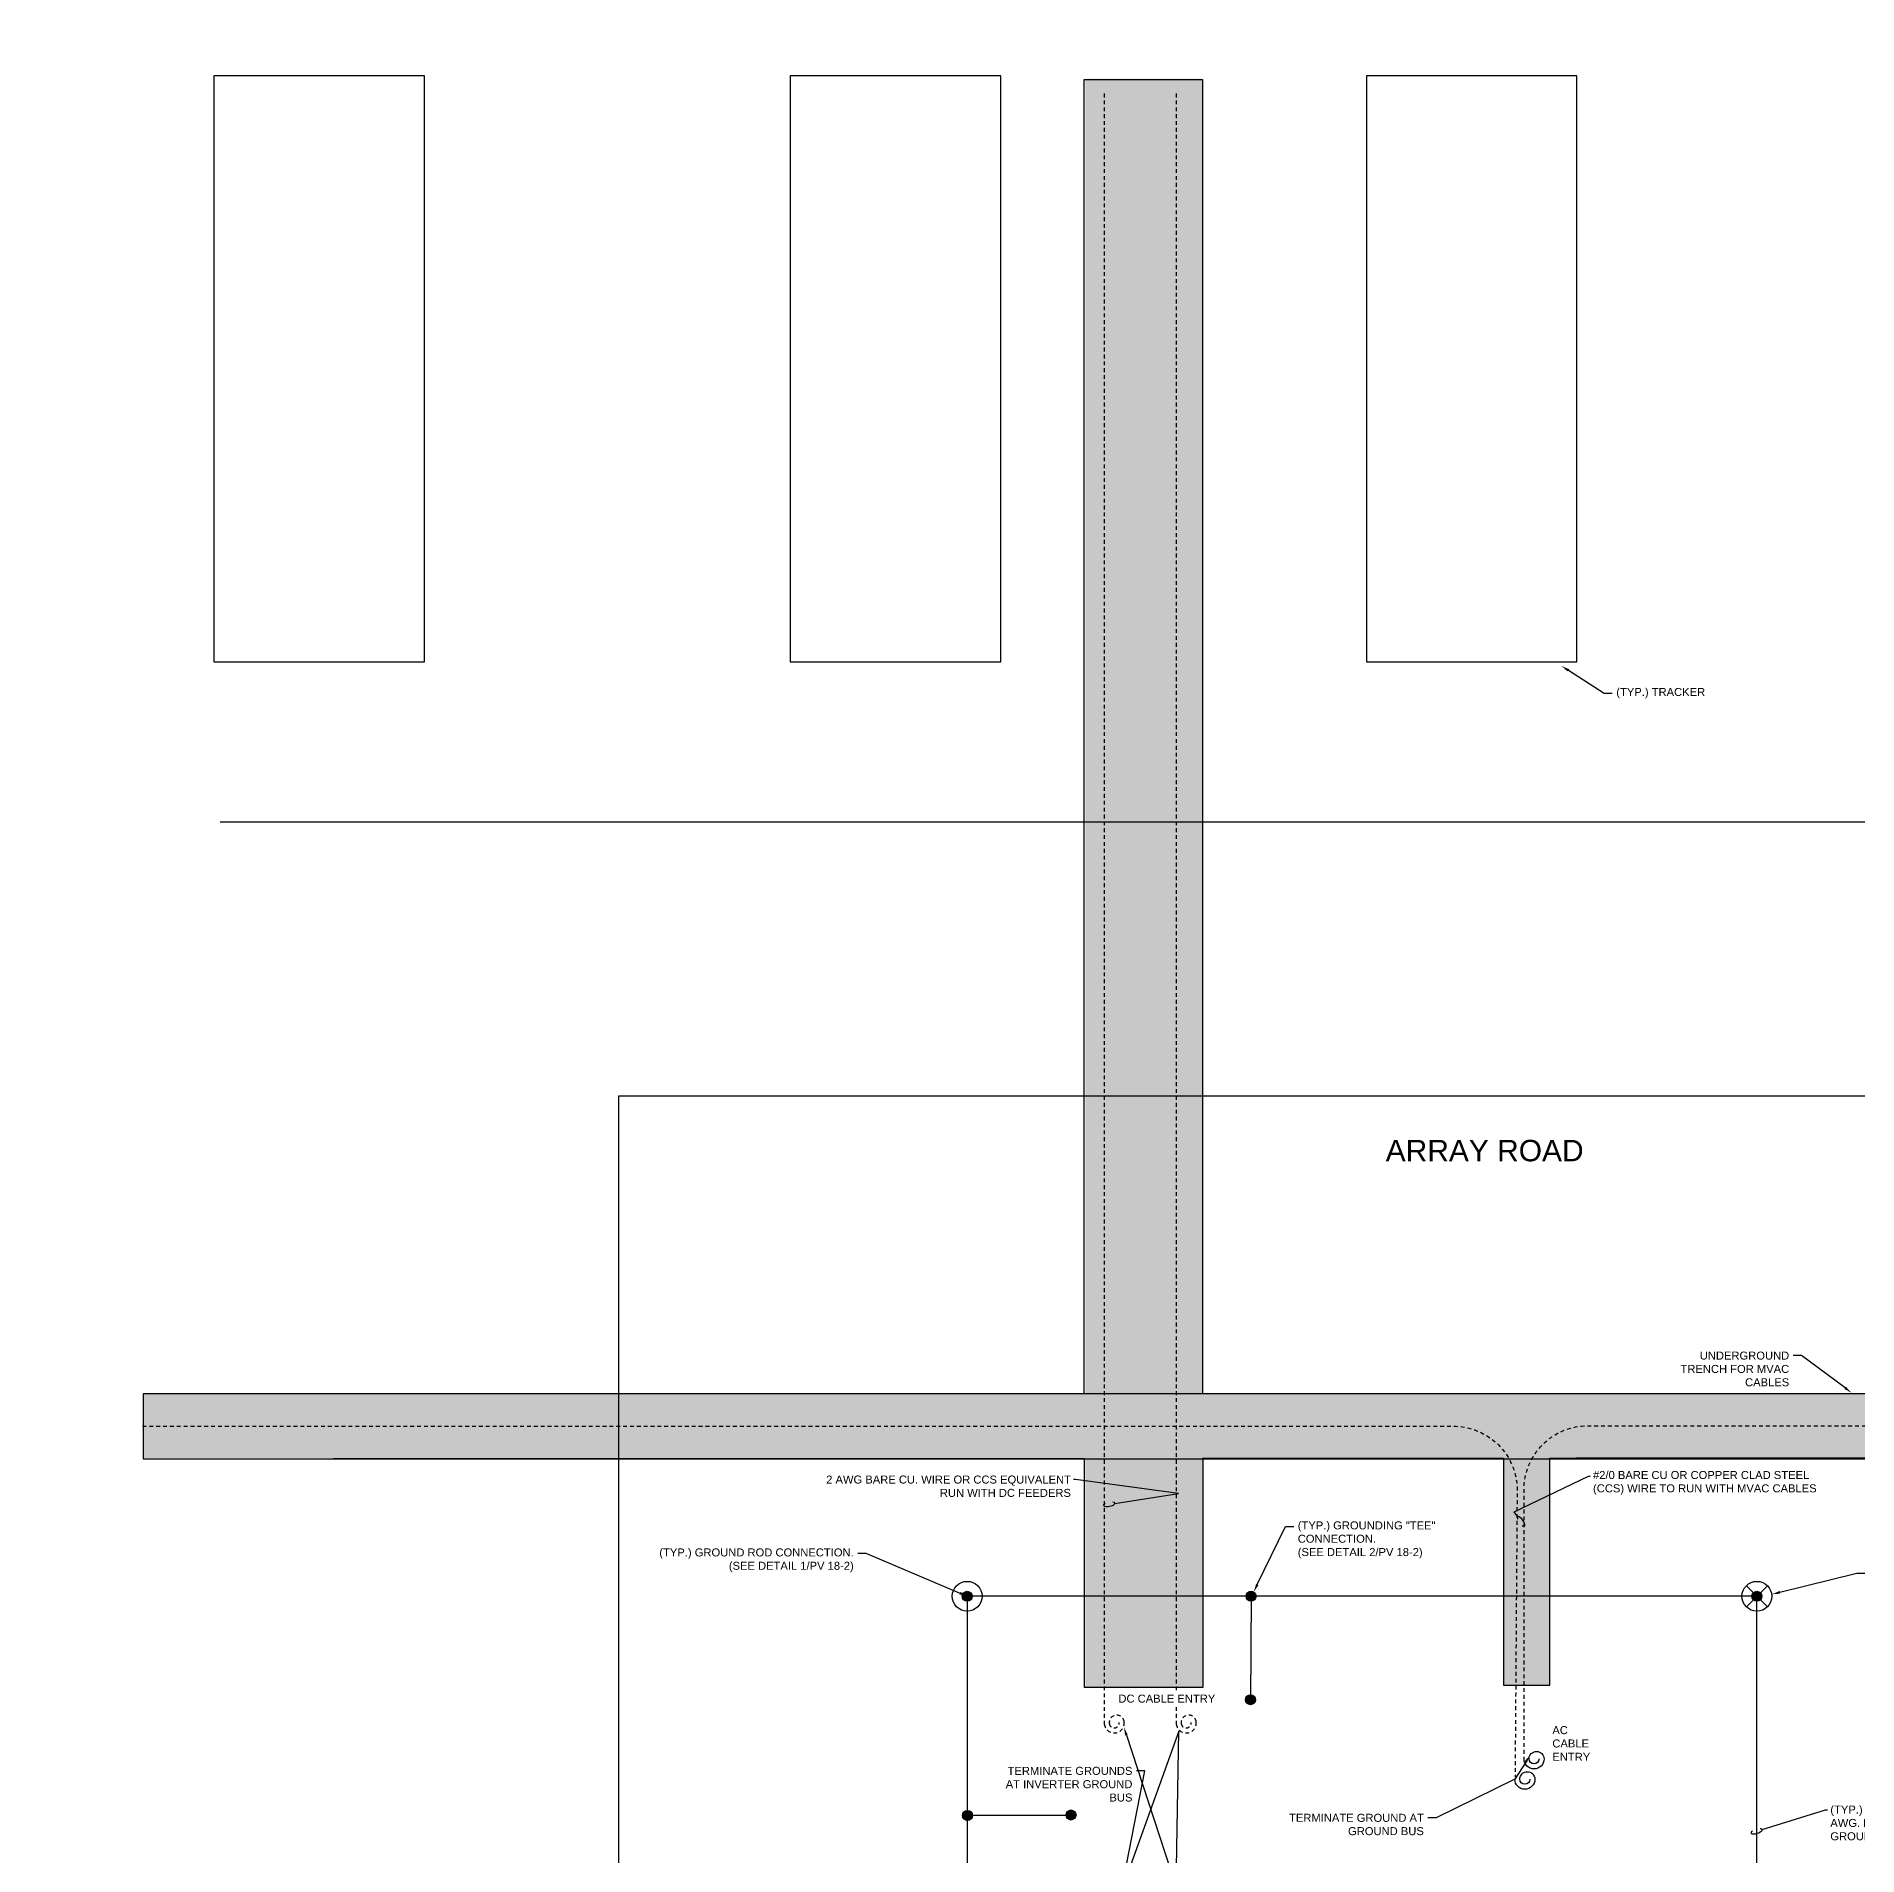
# Model space of a CAD drawing. Header units: feet. Extents: x -17 to 5745, y -41 to 4380.
# Drawn here: x 1727.7 to 1787.4, y 3858.2 to 3917.8 of the extents above; entities that cross this region are included whole.
import ezdxf
from ezdxf import colors
from ezdxf.entities.mleader import LeaderData, LeaderLine
from ezdxf.math import Vec2, Vec3

# ---------------------------------------------------------------- set-up
doc = ezdxf.new("R2010")
doc.units = ezdxf.units.FT
doc.header["$MEASUREMENT"] = 0
doc.linetypes.add('HIDDEN2', pattern=[0.1875, 0.125, -0.0625])
for name, color, linetype in [('C-ARRY-TABL', 253, 'Continuous'), ('E-CABL-UG1', 124, 'HIDDEN2'), ('E-CABL-UG4', 64, 'Continuous'), ('E-GRND', 3, 'Continuous'), ('E-TREN', 6, 'Continuous'), ('E-TREN-HATCH', 254, 'Continuous'), ('G-ANNO-TEXT', 1, 'Continuous'), ('G-TEXT', 7, 'Continuous')]:
    doc.layers.add(name, color=color, linetype=linetype)
doc.layers.add('G-NPLT', color=67, linetype='Continuous', plot=False)
doc.styles.add('NEI-A', font='arial.ttf')

# ---------------------------------------------------------------- blocks, each defined once
blk = doc.blocks.new('_Dot')
at = {"color": 0, "linetype": 'ByBlock', "lineweight": -2}
blk.add_line((-0.5, 0), (-1, 0), dxfattribs=at)
at = {"color": 0, "linetype": 'ByBlock', "const_width": 0.5}
blk.add_lwpolyline([(-0.25, 0, 1), (0.25, 0, 1)], format="xyb", close=True, dxfattribs=at)
blk = doc.blocks.new('GRND_ROD')
at = {"linetype": 'Continuous'}
h = blk.add_hatch(color=256, dxfattribs=at)
edge = h.paths.add_edge_path()
edge.add_arc((0, 0), 0.0312, 0, 360)
for radius in [0.0937, 0.0312]:
    blk.add_circle((0, 0), radius, dxfattribs=at)
blk = doc.blocks.new('GRND_TEST_WELL')
at = {"linetype": 'Continuous'}
h = blk.add_hatch(color=256, dxfattribs=at)
edge = h.paths.add_edge_path()
edge.add_arc((0, 0), 0.0312, 0, 360)
for p, q in [((-0.066, 0.066), (0.066, -0.066)), ((-0.066, -0.066), (0.066, 0.066))]:
    blk.add_line(p, q, dxfattribs=at)
for radius in [0.0937, 0.0312]:
    blk.add_circle((0, 0), radius, dxfattribs=at)
blk = doc.blocks.new('GRND_CONNECTION')
at = {"linetype": 'Continuous'}
h = blk.add_hatch(color=256, dxfattribs=at)
edge = h.paths.add_edge_path()
edge.add_arc((0, 0), 0.0312, 0, 360)
blk.add_circle((0, 0), 0.0312, dxfattribs=at)
blk = doc.blocks.new('Equipment Callout Arrowhead .75')
at = {"color": 0}
blk.add_ellipse((-0.25, 0), major_axis=(0.743, 0), ratio=0.350959, start_param=-0.80282, end_param=3.944413, dxfattribs=at)
blk = doc.blocks.new('Coil Spare')
at = {"color": 64}
for centre, radius, start, end in [((0.125, 0), 0.125, 0, 180), ((0.125, 0), 0.0625, 0, 180), ((0.15625, 0), 0.09375, 180, 0)]:
    blk.add_arc(centre, radius, start, end, dxfattribs=at)

msp = doc.modelspace()

# ---------------------------------------------------------------- leaders
at = {"layer": 'G-TEXT', "color": 253}
ml = msp.add_multileader_mtext('Standard', dxfattribs=at)
ml.set_content('ARRAY ROAD', color=253, style='NEI-A')
ml.set_leader_properties()
ml.set_arrow_properties(name='DOT')
ml.build(insert=Vec2(0, 0))
ml.multileader.update_dxf_attribs({"dogleg_length": 0.36, "arrow_head_size": 0.351})
ctx = ml.context
ctx.base_point, ctx.char_height, ctx.arrow_head_size, ctx.landing_gap_size, ctx.plane_origin = Vec3(1856.872, 3971.368), 0.7021, 0.351, 0.00546, Vec3(1852.766, 3966.398)
notes = []
notes.append((ctx, [(0, (0, 0, 0), (0, 0), (1, 0), 1, [])]))
ctx.mtext.insert, ctx.mtext.width, ctx.mtext.flow_direction = Vec3(1856.877, 3971.725), 6.44019, 5
ctx.mtext.has_bg_fill, ctx.mtext.bg_color, ctx.mtext.bg_scale_factor, ctx.mtext.bg_transparency, ctx.mtext.use_window_bg_color = 1, -1073741824, 1.5, 0, 1
for ctx, leaders in notes:
    for number, flags, end, landing, length, lines in leaders:
        leader = LeaderData()
        leader.index, (leader.has_last_leader_line, leader.has_dogleg_vector, leader.attachment_direction) = number, flags
        leader.last_leader_point, leader.dogleg_vector, leader.dogleg_length = Vec3(end), Vec3(landing), length
        for number, points, colour, breaks in lines:
            line = LeaderLine()
            line.index, line.vertices, line.color, line.breaks = number, Vec3.list(points), colors.encode_raw_color(colour), breaks
            leader.lines.append(line)
        ctx.leaders.append(leader)

# ---------------------------------------------------------------- next in the draw order: leaders
ml = msp.add_multileader_mtext('Standard', dxfattribs=at)
ml.set_content('ARRAY ROAD', color=253, style='NEI-A')
ml.set_leader_properties()
ml.set_arrow_properties(name='DOT')
ml.build(insert=Vec2(0, 0))
ml.multileader.update_dxf_attribs({"dogleg_length": 0.36, "arrow_head_size": 0.351})
ctx = ml.context
ctx.base_point, ctx.char_height, ctx.arrow_head_size, ctx.landing_gap_size, ctx.plane_origin = Vec3(1853.255, 4342.653), 0.7021, 0.351, 0.00546, Vec3(1849.149, 4337.684)
notes = []
notes.append((ctx, [(0, (0, 0, 0), (0, 0), (1, 0), 1, [])]))
ctx.mtext.insert, ctx.mtext.width, ctx.mtext.flow_direction = Vec3(1853.26, 4343.01), 6.44019, 5
ctx.mtext.has_bg_fill, ctx.mtext.bg_color, ctx.mtext.bg_scale_factor, ctx.mtext.bg_transparency, ctx.mtext.use_window_bg_color = 1, -1073741824, 1.5, 0, 1
for ctx, leaders in notes:
    for number, flags, end, landing, length, lines in leaders:
        leader = LeaderData()
        leader.index, (leader.has_last_leader_line, leader.has_dogleg_vector, leader.attachment_direction) = number, flags
        leader.last_leader_point, leader.dogleg_vector, leader.dogleg_length = Vec3(end), Vec3(landing), length
        for number, points, colour, breaks in lines:
            line = LeaderLine()
            line.index, line.vertices, line.color, line.breaks = number, Vec3.list(points), colors.encode_raw_color(colour), breaks
            leader.lines.append(line)
        ctx.leaders.append(leader)

# ---------------------------------------------------------------- next in the draw order: leaders
ml = msp.add_multileader_mtext('Standard', dxfattribs=at)
ml.set_content('ARRAY ROAD', color=253, style='NEI-A')
ml.set_leader_properties()
ml.set_arrow_properties(name='DOT')
ml.build(insert=Vec2(0, 0))
ml.multileader.update_dxf_attribs({"dogleg_length": 0.36, "arrow_head_size": 0.351})
ctx = ml.context
ctx.base_point, ctx.char_height, ctx.arrow_head_size, ctx.landing_gap_size, ctx.plane_origin = Vec3(1856.872, 4342.653), 0.7021, 0.351, 0.00546, Vec3(1852.766, 4337.684)
notes = []
notes.append((ctx, [(0, (0, 0, 0), (0, 0), (1, 0), 1, [])]))
ctx.mtext.insert, ctx.mtext.width, ctx.mtext.flow_direction = Vec3(1856.877, 4343.01), 6.44019, 5
ctx.mtext.has_bg_fill, ctx.mtext.bg_color, ctx.mtext.bg_scale_factor, ctx.mtext.bg_transparency, ctx.mtext.use_window_bg_color = 1, -1073741824, 1.5, 0, 1
for ctx, leaders in notes:
    for number, flags, end, landing, length, lines in leaders:
        leader = LeaderData()
        leader.index, (leader.has_last_leader_line, leader.has_dogleg_vector, leader.attachment_direction) = number, flags
        leader.last_leader_point, leader.dogleg_vector, leader.dogleg_length = Vec3(end), Vec3(landing), length
        for number, points, colour, breaks in lines:
            line = LeaderLine()
            line.index, line.vertices, line.color, line.breaks = number, Vec3.list(points), colors.encode_raw_color(colour), breaks
            leader.lines.append(line)
        ctx.leaders.append(leader)

# ---------------------------------------------------------------- next in the draw order: leaders
ml = msp.add_multileader_mtext('Standard', dxfattribs=at)
ml.set_content('ARRAY ROAD', color=253, style='NEI-A')
ml.set_leader_properties()
ml.set_arrow_properties(name='DOT')
ml.build(insert=Vec2(0, 0))
ml.multileader.update_dxf_attribs({"dogleg_length": 0.36, "arrow_head_size": 0.351})
ctx = ml.context
ctx.base_point, ctx.char_height, ctx.arrow_head_size, ctx.landing_gap_size, ctx.plane_origin = Vec3(1861.165, 4206.775), 0.7021, 0.351, 0.00546, Vec3(1857.059, 4201.806)
notes = []
notes.append((ctx, [(0, (0, 0, 0), (0, 0), (1, 0), 1, [])]))
ctx.mtext.insert, ctx.mtext.width, ctx.mtext.flow_direction = Vec3(1861.17, 4207.132), 6.44019, 5
ctx.mtext.has_bg_fill, ctx.mtext.bg_color, ctx.mtext.bg_scale_factor, ctx.mtext.bg_transparency, ctx.mtext.use_window_bg_color = 1, -1073741824, 1.5, 0, 1
for ctx, leaders in notes:
    for number, flags, end, landing, length, lines in leaders:
        leader = LeaderData()
        leader.index, (leader.has_last_leader_line, leader.has_dogleg_vector, leader.attachment_direction) = number, flags
        leader.last_leader_point, leader.dogleg_vector, leader.dogleg_length = Vec3(end), Vec3(landing), length
        for number, points, colour, breaks in lines:
            line = LeaderLine()
            line.index, line.vertices, line.color, line.breaks = number, Vec3.list(points), colors.encode_raw_color(colour), breaks
            leader.lines.append(line)
        ctx.leaders.append(leader)

# ---------------------------------------------------------------- next in the draw order: block references
at = {"layer": 'E-GRND', "xscale": 5.214970900475605, "yscale": 5.214970900475605, "zscale": 5.214970900475605, "rotation": 270}
msp.add_blockref('GRND_TEST_WELL', (1784.079, 3866.673), dxfattribs=at)

# ---------------------------------------------------------------- next in the draw order: leaders
at = {"layer": 'G-ANNO-TEXT'}
ml = msp.add_multileader_mtext('Standard', dxfattribs=at)
ml.set_content('\\A1;(TYP.) PCS GROUND RING #4/0 AWG. BARE CU. STRANDED GROUND WIRE ', color=256, style='NEI-A')
ml.set_leader_properties()
ml.set_arrow_properties(name='Equipment Callout Arrowhead .75')
ml.build(insert=Vec2(0, 0))
ml.multileader.update_dxf_attribs({"dogleg_length": 0.0625, "arrow_head_size": 0.255})
ctx = ml.context
ctx.base_point, ctx.char_height, ctx.arrow_head_size, ctx.landing_gap_size, ctx.plane_origin = Vec3(1786.396, 3859.679), 0.26225, 0.255, 0.09, Vec3(1782.635, 3868.029)
notes = []
notes.append((ctx, [(0, (1, 1, 0), (1786.333, 3859.679), (1, 0), 0.0625, [(0, [(1784.012, 3858.95)], 0, [])])]))
ctx.mtext.insert, ctx.mtext.width, ctx.mtext.defined_height, ctx.mtext.flow_direction = Vec3(1786.486, 3859.813), 5.47508, 2.138, 5
at = {"layer": 'G-TEXT', "color": 253}
ml = msp.add_multileader_mtext('Standard', dxfattribs=at)
ml.set_content('ARRAY ROAD', color=253, style='NEI-A')
ml.set_leader_properties()
ml.set_arrow_properties(name='DOT')
ml.build(insert=Vec2(0, 0))
ml.multileader.update_dxf_attribs({"dogleg_length": 0.36, "arrow_head_size": 0.351})
ctx = ml.context
ctx.base_point, ctx.char_height, ctx.arrow_head_size, ctx.landing_gap_size, ctx.plane_origin = Vec3(1768.587, 4346.709), 0.7021, 0.351, 0.00546, Vec3(1764.481, 4341.74)
notes.append((ctx, [(0, (0, 0, 0), (0, 0), (1, 0), 1, [])]))
ctx.mtext.insert, ctx.mtext.width, ctx.mtext.flow_direction = Vec3(1768.592, 4347.066), 6.44019, 5
ctx.mtext.has_bg_fill, ctx.mtext.bg_color, ctx.mtext.bg_scale_factor, ctx.mtext.bg_transparency, ctx.mtext.use_window_bg_color = 1, -1073741824, 1.5, 0, 1
for ctx, leaders in notes:
    for number, flags, end, landing, length, lines in leaders:
        leader = LeaderData()
        leader.index, (leader.has_last_leader_line, leader.has_dogleg_vector, leader.attachment_direction) = number, flags
        leader.last_leader_point, leader.dogleg_vector, leader.dogleg_length = Vec3(end), Vec3(landing), length
        for number, points, colour, breaks in lines:
            line = LeaderLine()
            line.index, line.vertices, line.color, line.breaks = number, Vec3.list(points), colors.encode_raw_color(colour), breaks
            leader.lines.append(line)
        ctx.leaders.append(leader)

# ---------------------------------------------------------------- next in the draw order: linework, layer by layer
at = {"layer": 'C-ARRY-TABL'}
for points in [[(1740.418, 3916.504), (1733.517, 3916.504), (1733.517, 3897.294), (1740.418, 3897.294)], [(1759.3, 3916.504), (1752.399, 3916.504), (1752.399, 3897.294), (1759.3, 3897.294)], [(1778.182, 3916.504), (1771.282, 3916.504), (1771.282, 3897.294), (1778.182, 3897.294)]]:
    msp.add_lwpolyline(points, close=True, dxfattribs=at)
msp.add_lwpolyline([(1733.722, 3892.049), (1813.801, 3892.049)], dxfattribs=at)
at = {"layer": 'E-CABL-UG4', "flags": 128}
msp.add_lwpolyline([(1758.201, 3852.673), (1784.079, 3852.673), (1784.079, 3866.673), (1758.201, 3866.673)], close=True, dxfattribs=at)

# ---------------------------------------------------------------- next in the draw order: block references
at = {"layer": 'E-GRND', "xscale": 5.214970900475605, "yscale": 5.214970900475605, "zscale": 5.214970900475605, "rotation": 270}
msp.add_blockref('GRND_ROD', (1758.201, 3866.673), dxfattribs=at)

# ---------------------------------------------------------------- next in the draw order: leaders
at = {"layer": 'G-ANNO-TEXT'}
ml = msp.add_multileader_mtext('Standard', dxfattribs=at)
ml.set_content('\\A1;(TYP.) TRACKER ', color=256, style='NEI-A')
ml.set_leader_properties()
ml.build(insert=Vec2(0, 0))
ml.multileader.update_dxf_attribs({"dogleg_length": 3.071, "arrow_head_size": 0.269})
ctx = ml.context
ctx.base_point, ctx.char_height, ctx.arrow_head_size, ctx.landing_gap_size, ctx.plane_origin = Vec3(1779.339, 3896.27), 0.26225, 0.269, 0.134, Vec3(1823.344, 3846.171)
notes = []
notes.append((ctx, [(0, (1, 1, 0), (1779.07, 3896.27), (1, 0), 0.269, [(1, [(1777.674, 3897.162)], 0, [])])]))
ctx.mtext.insert, ctx.mtext.width, ctx.mtext.flow_direction = Vec3(1779.473, 3896.439), 2.9518, 5
ctx.mtext.has_bg_fill, ctx.mtext.bg_color, ctx.mtext.bg_scale_factor, ctx.mtext.bg_transparency, ctx.mtext.use_window_bg_color = 1, -1073741824, 1.5, 0, 1
at = {"layer": 'G-TEXT', "color": 253}
ml = msp.add_multileader_mtext('Standard', dxfattribs=at)
ml.set_content('ARRAY ROAD', color=253, style='NEI-A')
ml.set_leader_properties()
ml.set_arrow_properties(name='DOT')
ml.build(insert=Vec2(0, 0))
ml.multileader.update_dxf_attribs({"dogleg_length": 0.36, "arrow_head_size": 0.351})
ctx = ml.context
ctx.base_point, ctx.char_height, ctx.arrow_head_size, ctx.landing_gap_size, ctx.plane_origin = Vec3(1771.911, 3881.273), 0.7021, 0.351, 0.00546, Vec3(1767.805, 3876.303)
notes.append((ctx, [(0, (0, 0, 0), (0, 0), (1, 0), 1, [])]))
ctx.mtext.insert, ctx.mtext.width, ctx.mtext.flow_direction = Vec3(1771.916, 3881.63), 6.44019, 5
ctx.mtext.has_bg_fill, ctx.mtext.bg_color, ctx.mtext.bg_scale_factor, ctx.mtext.bg_transparency, ctx.mtext.use_window_bg_color = 1, -1073741824, 1.5, 0, 1
for ctx, leaders in notes:
    for number, flags, end, landing, length, lines in leaders:
        leader = LeaderData()
        leader.index, (leader.has_last_leader_line, leader.has_dogleg_vector, leader.attachment_direction) = number, flags
        leader.last_leader_point, leader.dogleg_vector, leader.dogleg_length = Vec3(end), Vec3(landing), length
        for number, points, colour, breaks in lines:
            line = LeaderLine()
            line.index, line.vertices, line.color, line.breaks = number, Vec3.list(points), colors.encode_raw_color(colour), breaks
            leader.lines.append(line)
        ctx.leaders.append(leader)

# ---------------------------------------------------------------- next in the draw order: hatches: boundary and pattern name
at = {"layer": 'E-TREN-HATCH'}
h = msp.add_hatch(color=256, dxfattribs=at)
h.dxf.hatch_style = 1
h.paths.add_polyline_path([(1765.909, 3916.401), (1762.069, 3916.401), (1762.069, 3863.685), (1765.909, 3863.685)])
h = msp.add_hatch(color=256, dxfattribs=at)
h.dxf.hatch_style = 1
h.paths.add_polyline_path([(1731.229, 3873.297), (1731.229, 3871.199), (1775.772, 3871.199), (1775.772, 3863.757), (1777.295, 3863.756), (1777.295, 3871.198), (1787.876, 3871.213), (1787.876, 3873.311)])

# ---------------------------------------------------------------- next in the draw order: linework, layer by layer
at = {"layer": 'C-ARRY-TABL'}
msp.add_lwpolyline([(1733.336, 3871.181), (1813.801, 3871.181)], dxfattribs=at)
at = {"layer": 'E-CABL-UG1'}
for points in [[(1762.703, 3862.466), (1762.703, 3915.995)], [(1765.06, 3862.466), (1765.06, 3916.017)]]:
    msp.add_lwpolyline(points, dxfattribs=at)
for points in [[(1763.184, 3862.541, -1), (1762.858, 3862.502, -1), (1763.347, 3862.56, -1), (1762.695, 3862.482)], [(1765.541, 3862.541, -1), (1765.215, 3862.502, -1), (1765.705, 3862.56, -1), (1765.052, 3862.482)]]:
    msp.add_lwpolyline(points, format="xyb", dxfattribs=at)
at = {"layer": 'E-CABL-UG4', "flags": 128}
for points in [[(1767.503, 3866.673), (1767.481, 3863.257)], [(1761.63, 3859.49), (1758.212, 3859.49)]]:
    msp.add_lwpolyline(points, dxfattribs=at)
at = {"layer": 'E-TREN'}
for points in [[(1762.036, 3873.307), (1762.036, 3916.383), (1765.909, 3916.383), (1765.909, 3873.309)], [(1790.022, 3873.307), (1731.201, 3873.307), (1731.201, 3871.181), (1776.843, 3871.181)], [(1737.435, 3871.189), (1762.047, 3871.189)], [(1765.926, 3871.199), (1765.926, 3863.684), (1762.05, 3863.684), (1762.05, 3871.191)], [(1765.917, 3871.199), (1775.772, 3871.199), (1775.772, 3863.755), (1777.295, 3863.755), (1777.295, 3871.199), (1780.761, 3871.199)]]:
    msp.add_lwpolyline(points, dxfattribs=at)

# ---------------------------------------------------------------- next in the draw order: block references
at = {"layer": 'E-GRND', "xscale": 5.259062130537732, "yscale": 5.259062130537732, "zscale": 5.259062130537732}
for p, rotation in [((1767.503, 3866.673), 270), ((1767.483, 3863.283), 180), ((1758.212, 3859.49), 180), ((1761.604, 3859.505), 180)]:
    msp.add_blockref('GRND_CONNECTION', p, dxfattribs=dict(at, rotation=rotation))

# ---------------------------------------------------------------- next in the draw order: texts
at = {"color": 1, "insert": (1777.377, 3862.417), "char_height": 0.2623, "width": 0.84206, "attachment_point": 1, "style": 'NEI-A'}
msp.add_mtext('AC \\PCABLE \\PENTRY', dxfattribs=at)

# ---------------------------------------------------------------- next in the draw order: leaders
at = {"layer": 'G-ANNO-TEXT'}
ml = msp.add_multileader_mtext('Standard', dxfattribs=at)
ml.set_content('#2/0 BARE CU OR COPPER CLAD STEEL (CCS) WIRE{\\A1; TO RUN WITH MVAC CABLES }', color=256, style='NEI-A')
ml.set_leader_properties()
ml.set_arrow_properties(name='Equipment Callout Arrowhead .75')
ml.build(insert=Vec2(0, 0))
ml.multileader.update_dxf_attribs({"dogleg_length": 0.0625, "arrow_head_size": 0.255})
ctx = ml.context
ctx.base_point, ctx.char_height, ctx.arrow_head_size, ctx.landing_gap_size, ctx.plane_origin = Vec3(1778.62, 3870.608), 0.26225, 0.255, 0.09, Vec3(1742.767, 3890.325)
notes = []
notes.append((ctx, [(0, (1, 1, 0), (1778.558, 3870.608), (1, 0), 0.0625, [(0, [(1776.39, 3869.073), (1776.128, 3869.436)], 0, [])])]))
ctx.mtext.insert, ctx.mtext.width, ctx.mtext.defined_height, ctx.mtext.flow_direction = Vec3(1778.71, 3870.778), 8.15401, 2.138, 5
ml = msp.add_multileader_mtext('Standard', dxfattribs=at)
ml.set_content('2 AWG BARE CU. WIRE OR CCS EQUIVALENT{\\A1; RUN WITH DC FEEDERS }', color=256, style='NEI-A')
ml.set_leader_properties()
ml.set_arrow_properties(name='Equipment Callout Arrowhead .75')
ml.build(insert=Vec2(0, 0))
ml.multileader.update_dxf_attribs({"dogleg_length": 0.0625, "arrow_head_size": 0.255})
ctx = ml.context
ctx.base_point, ctx.char_height, ctx.arrow_head_size, ctx.landing_gap_size, ctx.plane_origin = Vec3(1753.508, 3870.496), 0.26225, 0.255, 0.09, Vec3(1723.244, 3890.213)
ctx.text_align_type = 2
notes.append((ctx, [(1, (1, 1, 0), (1761.752, 3870.496), (-1, 0), 0.0625, [(0, [(1762.792, 3869.678), (1765.126, 3870.045)], 0, [])])]))
ctx.mtext.insert, ctx.mtext.width, ctx.mtext.defined_height, ctx.mtext.alignment, ctx.mtext.flow_direction = Vec3(1761.6, 3870.629), 8.15401, 2.138, 3, 5
ml = msp.add_multileader_mtext('Standard', dxfattribs=at)
ml.set_content('\\A1;TERMINATE GROUND AT GROUND BUS', color=256, style='NEI-A')
ml.set_leader_properties()
ml.build(insert=Vec2(0, 0))
ml.multileader.update_dxf_attribs({"dogleg_length": 3.071, "arrow_head_size": 0.269})
ctx = ml.context
ctx.base_point, ctx.char_height, ctx.arrow_head_size, ctx.landing_gap_size, ctx.plane_origin = Vec3(1768.63, 3859.411), 0.26225, 0.269, 0.134, Vec3(1779.146, 3895.045)
ctx.text_align_type = 2
notes.append((ctx, [(0, (1, 1, 0), (1773.568, 3859.411), (-1, 0), 0.269, [(1, [(1776.647, 3861.469), (1776.147, 3860.677)], 0, [])])]))
ctx.mtext.insert, ctx.mtext.width, ctx.mtext.defined_height, ctx.mtext.alignment, ctx.mtext.flow_direction = Vec3(1773.165, 3859.544), 5.29207, 0.605, 3, 5
ctx.mtext.has_bg_fill, ctx.mtext.bg_color, ctx.mtext.bg_scale_factor, ctx.mtext.bg_transparency, ctx.mtext.use_window_bg_color = 1, -1073741824, 1.5, 0, 1
for ctx, leaders in notes:
    for number, flags, end, landing, length, lines in leaders:
        leader = LeaderData()
        leader.index, (leader.has_last_leader_line, leader.has_dogleg_vector, leader.attachment_direction) = number, flags
        leader.last_leader_point, leader.dogleg_vector, leader.dogleg_length = Vec3(end), Vec3(landing), length
        for number, points, colour, breaks in lines:
            line = LeaderLine()
            line.index, line.vertices, line.color, line.breaks = number, Vec3.list(points), colors.encode_raw_color(colour), breaks
            leader.lines.append(line)
        ctx.leaders.append(leader)

# ---------------------------------------------------------------- next in the draw order: linework, layer by layer
at = {"layer": 'E-CABL-UG1', "flags": 128}
for points in [[(1731.177, 3872.248), (1774.124, 3872.248, -0.414214), (1776.222, 3870.15), (1776.155, 3860.743)], [(1776.448, 3861.288), (1776.448, 3870.164, -0.414214), (1778.546, 3872.262), (1811.729, 3872.262)]]:
    msp.add_lwpolyline(points, format="xyb", dxfattribs=at)

# ---------------------------------------------------------------- next in the draw order: block references
at = {"layer": 'E-CABL-UG4', "xscale": -2.629531065268866, "yscale": 2.629531065268866, "zscale": 2.629531065268866, "rotation": 180}
for p in [(1776.448, 3861.342), (1776.147, 3860.677)]:
    msp.add_blockref('Coil Spare', p, dxfattribs=at)

# ---------------------------------------------------------------- next in the draw order: leaders
at = {"layer": 'G-ANNO-TEXT'}
ml = msp.add_multileader_mtext('Standard', dxfattribs=at)
ml.set_content('\\A1;UNDERGROUND TRENCH FOR MVAC CABLES ', color=256, style='NEI-A')
ml.set_leader_properties()
ml.build(insert=Vec2(0, 0))
ml.multileader.update_dxf_attribs({"dogleg_length": 3.071, "arrow_head_size": 0.269})
ctx = ml.context
ctx.base_point, ctx.char_height, ctx.arrow_head_size, ctx.landing_gap_size, ctx.plane_origin = Vec3(1780.503, 3874.558), 0.26225, 0.269, 0.134, Vec3(1835.376, 3821.548)
ctx.text_align_type = 2
notes = []
notes.append((ctx, [(1, (1, 1, 0), (1785.541, 3874.558), (-1, 0), 0.269, [(1, [(1787.185, 3873.341)], 0, [])])]))
ctx.mtext.insert, ctx.mtext.width, ctx.mtext.alignment, ctx.mtext.flow_direction = Vec3(1785.138, 3874.691), 4.53231, 3, 5
ctx.mtext.has_bg_fill, ctx.mtext.bg_color, ctx.mtext.bg_scale_factor, ctx.mtext.bg_transparency, ctx.mtext.use_window_bg_color = 1, -1073741824, 1.5, 0, 1
for ctx, leaders in notes:
    for number, flags, end, landing, length, lines in leaders:
        leader = LeaderData()
        leader.index, (leader.has_last_leader_line, leader.has_dogleg_vector, leader.attachment_direction) = number, flags
        leader.last_leader_point, leader.dogleg_vector, leader.dogleg_length = Vec3(end), Vec3(landing), length
        for number, points, colour, breaks in lines:
            line = LeaderLine()
            line.index, line.vertices, line.color, line.breaks = number, Vec3.list(points), colors.encode_raw_color(colour), breaks
            leader.lines.append(line)
        ctx.leaders.append(leader)

# ---------------------------------------------------------------- next in the draw order: linework, layer by layer
at = {"layer": 'E-TREN'}
msp.add_lwpolyline([(1778.153, 3871.211), (1811.764, 3871.211), (1811.764, 3873.309), (1787.875, 3873.309)], dxfattribs=at)

# ---------------------------------------------------------------- next in the draw order: texts
at = {"color": 1, "insert": (1763.156, 3863.45), "char_height": 0.26225, "width": 3.17998, "attachment_point": 1, "style": 'NEI-A', "bg_fill": 3, "box_fill_scale": 1.5, "bg_fill_color": 256, "bg_fill_transparency": 0}
msp.add_mtext('DC CABLE ENTRY', dxfattribs=at)

# ---------------------------------------------------------------- next in the draw order: leaders
at = {"layer": 'G-ANNO-TEXT'}
ml = msp.add_multileader_mtext('Standard', dxfattribs=at)
ml.set_content('\\A1;TERMINATE GROUNDS AT INVERTER GROUND BUS ', color=256, style='NEI-A')
ml.set_leader_properties()
ml.build(insert=Vec2(0, 0))
ml.multileader.update_dxf_attribs({"dogleg_length": 3.071, "arrow_head_size": 0.269})
ctx = ml.context
ctx.base_point, ctx.char_height, ctx.arrow_head_size, ctx.landing_gap_size, ctx.plane_origin = Vec3(1759.349, 3860.95), 0.26225, 0.269, 0.134, Vec3(1803.1, 3883.267)
ctx.text_align_type = 2
notes = []
notes.append((ctx, [(0, (1, 1, 0), (1764.019, 3860.95), (-1, 0), 0.269, [(3, [(1763.337, 3862.379), (1765.046, 3857.136), (1765.136, 3862.257), (1763.258, 3857.034)], 0, [])])]))
ctx.mtext.insert, ctx.mtext.width, ctx.mtext.defined_height, ctx.mtext.alignment, ctx.mtext.flow_direction = Vec3(1763.616, 3861.083), 4.61339, 0.605, 3, 5
ctx.mtext.has_bg_fill, ctx.mtext.bg_color, ctx.mtext.bg_scale_factor, ctx.mtext.bg_transparency, ctx.mtext.use_window_bg_color = 1, -1073741824, 1.5, 0, 1
for ctx, leaders in notes:
    for number, flags, end, landing, length, lines in leaders:
        leader = LeaderData()
        leader.index, (leader.has_last_leader_line, leader.has_dogleg_vector, leader.attachment_direction) = number, flags
        leader.last_leader_point, leader.dogleg_vector, leader.dogleg_length = Vec3(end), Vec3(landing), length
        for number, points, colour, breaks in lines:
            line = LeaderLine()
            line.index, line.vertices, line.color, line.breaks = number, Vec3.list(points), colors.encode_raw_color(colour), breaks
            leader.lines.append(line)
        ctx.leaders.append(leader)

# ---------------------------------------------------------------- next in the draw order: leaders
at = {"layer": 'G-TEXT', "color": 253}
ml = msp.add_multileader_mtext('Standard', dxfattribs=at)
ml.set_content('ARRAY ROAD', color=253, style='NEI-A')
ml.set_leader_properties()
ml.set_arrow_properties(name='DOT')
ml.build(insert=Vec2(0, 0))
ml.multileader.update_dxf_attribs({"dogleg_length": 0.36, "arrow_head_size": 0.351})
ctx = ml.context
ctx.base_point, ctx.char_height, ctx.arrow_head_size, ctx.landing_gap_size, ctx.plane_origin = Vec3(2061.552, 4344.419), 0.7021, 0.351, 0.00546, Vec3(2057.446, 4339.45)
notes = []
notes.append((ctx, [(0, (0, 0, 0), (0, 0), (1, 0), 1, [])]))
ctx.mtext.insert, ctx.mtext.width, ctx.mtext.flow_direction = Vec3(2061.557, 4344.776), 6.44019, 5
ctx.mtext.has_bg_fill, ctx.mtext.bg_color, ctx.mtext.bg_scale_factor, ctx.mtext.bg_transparency, ctx.mtext.use_window_bg_color = 1, -1073741824, 1.5, 0, 1
for ctx, leaders in notes:
    for number, flags, end, landing, length, lines in leaders:
        leader = LeaderData()
        leader.index, (leader.has_last_leader_line, leader.has_dogleg_vector, leader.attachment_direction) = number, flags
        leader.last_leader_point, leader.dogleg_vector, leader.dogleg_length = Vec3(end), Vec3(landing), length
        for number, points, colour, breaks in lines:
            line = LeaderLine()
            line.index, line.vertices, line.color, line.breaks = number, Vec3.list(points), colors.encode_raw_color(colour), breaks
            leader.lines.append(line)
        ctx.leaders.append(leader)

# ---------------------------------------------------------------- next in the draw order: leaders
ml = msp.add_multileader_mtext('Standard', dxfattribs=at)
ml.set_content('ARRAY ROAD', color=253, style='NEI-A')
ml.set_leader_properties()
ml.set_arrow_properties(name='DOT')
ml.build(insert=Vec2(0, 0))
ml.multileader.update_dxf_attribs({"dogleg_length": 0.36, "arrow_head_size": 0.351})
ctx = ml.context
ctx.base_point, ctx.char_height, ctx.arrow_head_size, ctx.landing_gap_size, ctx.plane_origin = Vec3(2062.496, 3974.768), 0.7021, 0.351, 0.00546, Vec3(2058.39, 3969.799)
notes = []
notes.append((ctx, [(0, (0, 0, 0), (0, 0), (1, 0), 1, [])]))
ctx.mtext.insert, ctx.mtext.width, ctx.mtext.flow_direction = Vec3(2062.501, 3975.125), 6.44019, 5
ctx.mtext.has_bg_fill, ctx.mtext.bg_color, ctx.mtext.bg_scale_factor, ctx.mtext.bg_transparency, ctx.mtext.use_window_bg_color = 1, -1073741824, 1.5, 0, 1
for ctx, leaders in notes:
    for number, flags, end, landing, length, lines in leaders:
        leader = LeaderData()
        leader.index, (leader.has_last_leader_line, leader.has_dogleg_vector, leader.attachment_direction) = number, flags
        leader.last_leader_point, leader.dogleg_vector, leader.dogleg_length = Vec3(end), Vec3(landing), length
        for number, points, colour, breaks in lines:
            line = LeaderLine()
            line.index, line.vertices, line.color, line.breaks = number, Vec3.list(points), colors.encode_raw_color(colour), breaks
            leader.lines.append(line)
        ctx.leaders.append(leader)

# ---------------------------------------------------------------- next in the draw order: leaders
at = {"layer": 'G-ANNO-TEXT'}
ml = msp.add_multileader_mtext('Standard', dxfattribs=at)
ml.set_content('{\\C7;(TYP.) GROUNDING "TEE" CONNECTION. \\P(SEE DETAIL 2/PV 18-2) }', color=256, style='NEI-A')
ml.set_leader_properties(color=256)
ml.build(insert=Vec2(0, 0))
ml.multileader.update_dxf_attribs({"dogleg_length": 0.269, "arrow_head_size": 0.269})
ctx = ml.context
ctx.base_point, ctx.char_height, ctx.arrow_head_size, ctx.landing_gap_size, ctx.plane_origin = Vec3(1768.899, 3868.957), 0.26225, 0.269, 0.134, Vec3(1777.928, 3865.813)
notes = []
notes.append((ctx, [(1, (1, 1, 0), (1768.631, 3868.957), (1, 0), 0.269, [(0, [(1767.59, 3866.813)], 0, [])])]))
ctx.mtext.insert, ctx.mtext.width, ctx.mtext.flow_direction = Vec3(1769.034, 3869.127), 4.71733, 5
ctx.mtext.has_bg_fill, ctx.mtext.bg_color, ctx.mtext.bg_scale_factor, ctx.mtext.bg_transparency, ctx.mtext.use_window_bg_color = 1, -1073741824, 1.5, 0, 1
ml = msp.add_multileader_mtext('Standard', dxfattribs=at)
ml.set_content('{\\C7;(TYP.) GROUND ROD CONNECTION. \\P(SEE DETAIL 1/PV 18-2) }', color=256, style='NEI-A')
ml.set_leader_properties(color=256)
ml.build(insert=Vec2(0, 0))
ml.multileader.update_dxf_attribs({"dogleg_length": 0.269, "arrow_head_size": 0.269})
ctx = ml.context
ctx.base_point, ctx.char_height, ctx.arrow_head_size, ctx.landing_gap_size, ctx.plane_origin = Vec3(1748.032, 3868.071), 0.26225, 0.269, 0.134, Vec3(1757.736, 3866.521)
ctx.text_align_type = 2
notes.append((ctx, [(0, (1, 1, 0), (1754.886, 3868.071), (-1, 0), 0.269, [(0, [(1758.201, 3866.673)], 0, [])])]))
ctx.mtext.insert, ctx.mtext.alignment, ctx.mtext.flow_direction = Vec3(1754.483, 3868.241), 3, 5
ctx.mtext.has_bg_fill, ctx.mtext.bg_color, ctx.mtext.bg_scale_factor, ctx.mtext.bg_transparency, ctx.mtext.use_window_bg_color = 1, -1073741824, 1.5, 0, 1
ml = msp.add_multileader_mtext('Standard', dxfattribs=at)
ml.set_content('{\\C7;(TYP.) GROUND TEST WELL \\P(SEE DETAIL 1/PV 18-3) }', color=256, style='NEI-A')
ml.set_leader_properties(color=256)
ml.build(insert=Vec2(0, 0))
ml.multileader.update_dxf_attribs({"dogleg_length": 0.269, "arrow_head_size": 0.269})
ctx = ml.context
ctx.base_point, ctx.char_height, ctx.arrow_head_size, ctx.landing_gap_size, ctx.plane_origin = Vec3(1787.62, 3867.43), 0.26225, 0.269, 0.134, Vec3(1784.105, 3866.584)
notes.append((ctx, [(1, (1, 1, 0), (1787.352, 3867.43), (1, 0), 0.269, [(0, [(1784.57, 3866.737)], 0, [])])]))
ctx.mtext.insert, ctx.mtext.flow_direction = Vec3(1787.754, 3867.599), 5
ctx.mtext.has_bg_fill, ctx.mtext.bg_color, ctx.mtext.bg_scale_factor, ctx.mtext.bg_transparency, ctx.mtext.use_window_bg_color = 1, -1073741824, 1.5, 0, 1
for ctx, leaders in notes:
    for number, flags, end, landing, length, lines in leaders:
        leader = LeaderData()
        leader.index, (leader.has_last_leader_line, leader.has_dogleg_vector, leader.attachment_direction) = number, flags
        leader.last_leader_point, leader.dogleg_vector, leader.dogleg_length = Vec3(end), Vec3(landing), length
        for number, points, colour, breaks in lines:
            line = LeaderLine()
            line.index, line.vertices, line.color, line.breaks = number, Vec3.list(points), colors.encode_raw_color(colour), breaks
            leader.lines.append(line)
        ctx.leaders.append(leader)

# ---------------------------------------------------------------- next in the draw order: linework, layer by layer
at = {"layer": 'G-NPLT'}
msp.add_lwpolyline([(1746.787, 3883.077), (1798.754, 3883.077), (1798.754, 3842.077), (1746.787, 3842.077)], close=True, dxfattribs=at)

doc.saveas('drawing.dxf')
